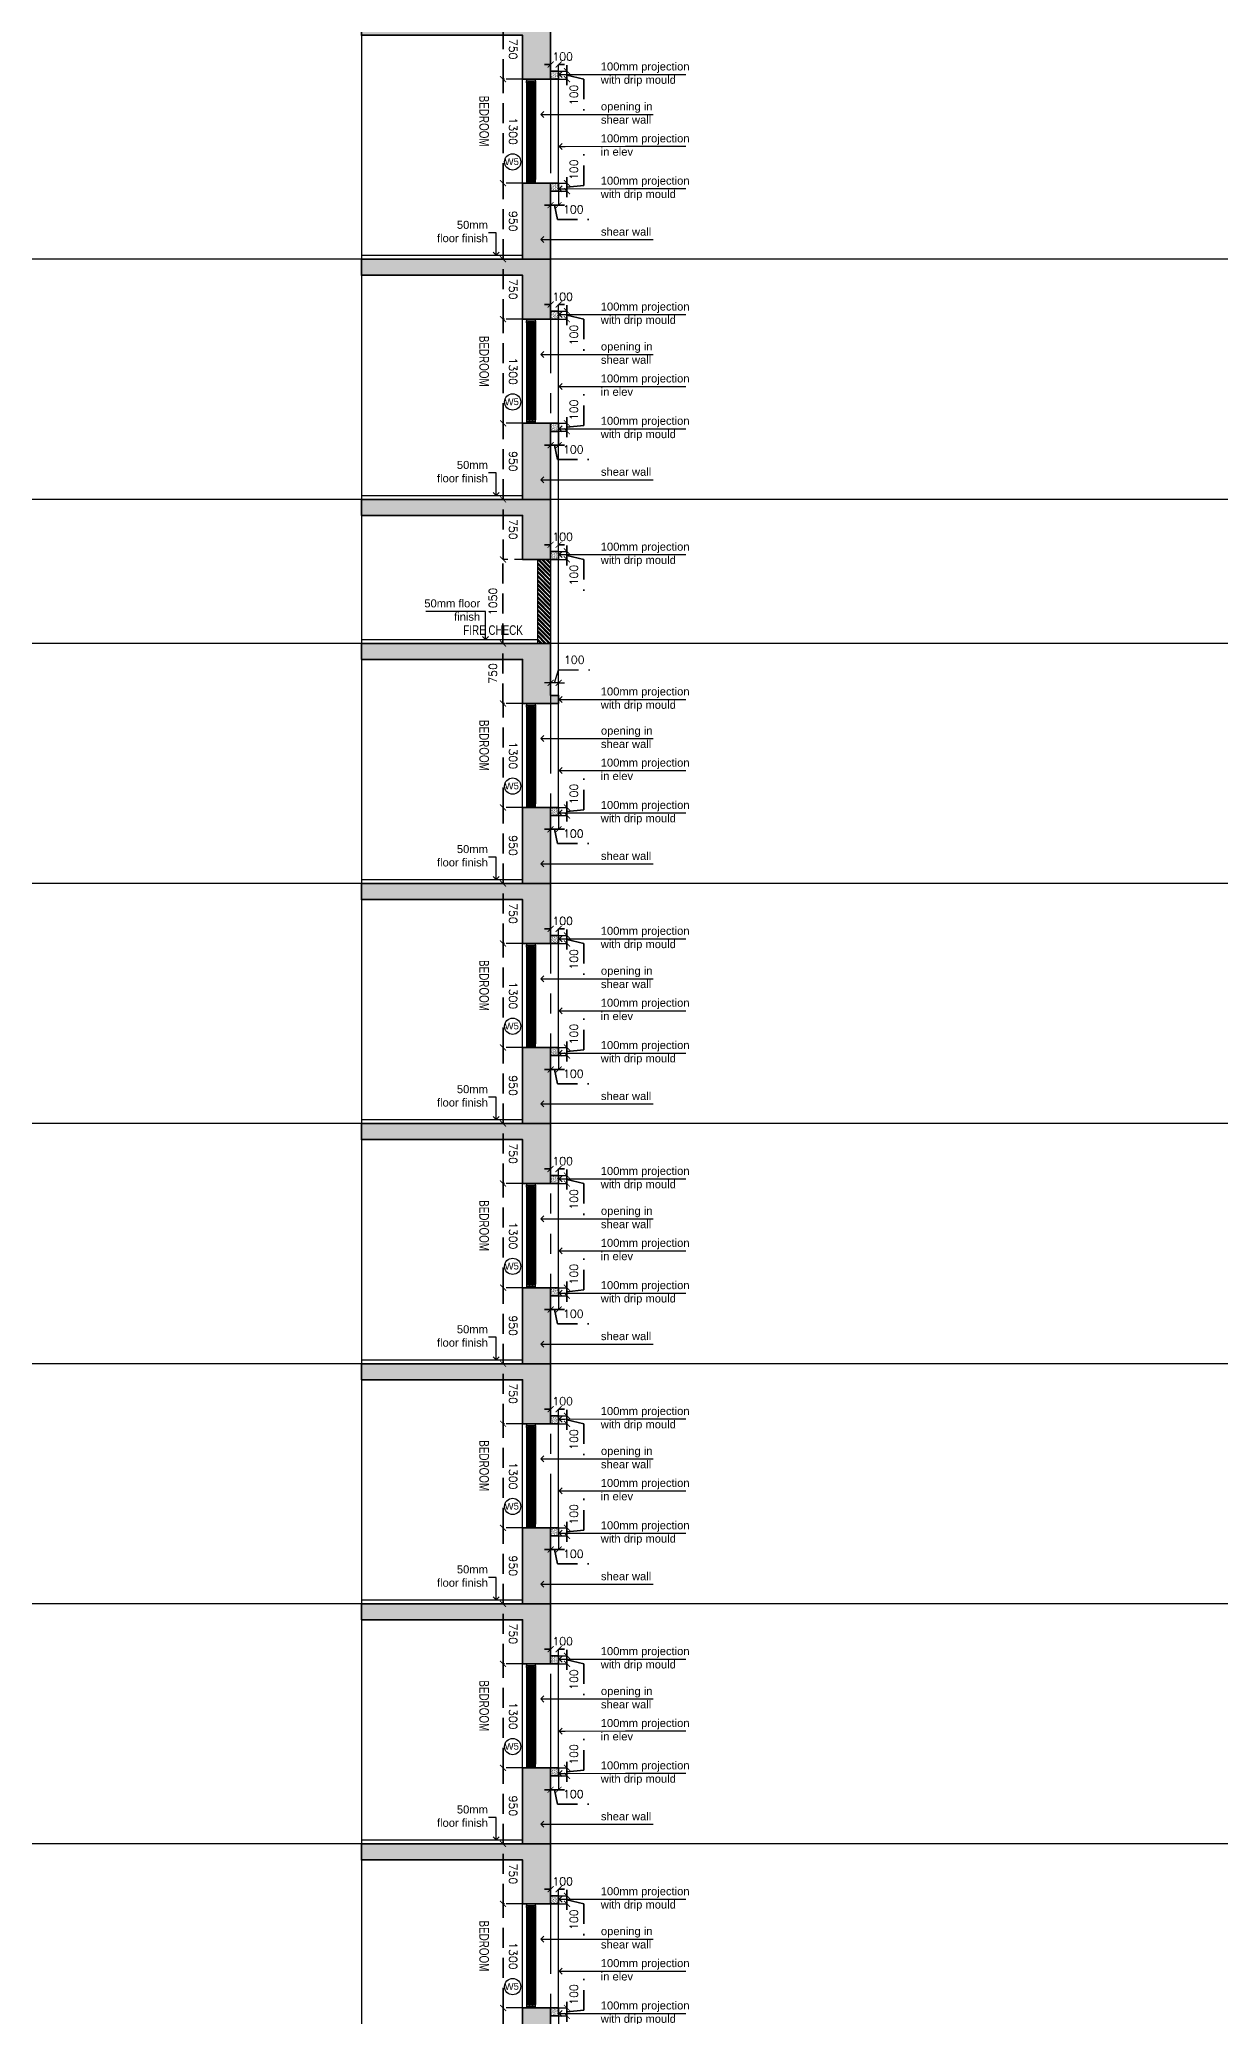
# Model space of a CAD drawing. Header units: millimetres. Extents: x 1066295 to 1300022, y -5734212 to -5454663.
# Drawn here: x 1222227 to 1236988, y -5634149 to -5609448 of the extents above; entities that cross this region are included whole.
import ezdxf
from ezdxf.enums import TextEntityAlignment as Align

# ---------------------------------------------------------------- set-up
doc = ezdxf.new("R2010")
doc.units = ezdxf.units.MM
doc.header["$LTSCALE"] = 1000
doc.header["$MEASUREMENT"] = 0
for name, pattern in [('AUDIT_D_120904163729-0', [0]), ('T9_PROFILE SECTIONS$0$HIDDEN', [0.375, 0.25, -0.125]), ('T9_PROFILE SECTIONS$0$HIDDEN2', [0.1875, 0.125, -0.0625]), ('T9_PROFILE SECTIONS$0$T10(T7 IS SIMILAR BUT MIRROR) - DIMENSION & TEXTING$0$HIDDEN', [0.375, 0.25, -0.125]), ('T9_PROFILE SECTIONS$0$T8_PROFILE SECTIONS$0$AUDIT_D_120904163729-0', [0]), ('T9_PROFILE SECTIONS$0$T8_PROFILE SECTIONS$0$HIDDEN', [0.375, 0.25, -0.125]), ('T9_PROFILE SECTIONS$0$T8_PROFILE SECTIONS$0$PHANTOM2', [1.25, 0.625, -0.125, 0.125, -0.125, 0.125, -0.125])]:
    doc.linetypes.add(name, pattern=pattern)
doc.layers.get('0').update_dxf_attribs({"linetype": 'AUDIT_D_120904163729-0'})
for name, color, linetype, lineweight in [('T9_PROFILE SECTIONS$0$A-DIMENSION', 2, 'Continuous', 35), ('T9_PROFILE SECTIONS$0$a-Text', 4, 'Continuous', 0), ('T9_PROFILE SECTIONS$0$T8_PROFILE SECTIONS$0$A-DIMENSION', 2, 'Continuous', 35), ('T9_PROFILE SECTIONS$0$T8_PROFILE SECTIONS$0$A-SLAB', 3, 'Continuous', 35), ('T9_PROFILE SECTIONS$0$T8_PROFILE SECTIONS$0$a-Text', 4, 'Continuous', 0), ('T9_PROFILE SECTIONS$0$T8_PROFILE SECTIONS$0$NON-STRUCT -150', 230, 'Continuous', 30), ('T9_PROFILE SECTIONS$0$T8_PROFILE SECTIONS$0$R0-18-10-2014-T1-1st Podium Floor Plan$0$Text', 7, 'Continuous', 0)]:
    doc.layers.add(name, color=color, linetype=linetype, lineweight=lineweight)
for name, color, linetype in [('T9_PROFILE SECTIONS$0$LEVEL', 7, 'Continuous'), ('T9_PROFILE SECTIONS$0$T10(T7 IS SIMILAR BUT MIRROR) - DIMENSION & TEXTING$0$A-DIMENSIONS', 2, 'T9_PROFILE SECTIONS$0$T10(T7 IS SIMILAR BUT MIRROR) - DIMENSION & TEXTING$0$HIDDEN'), ('T9_PROFILE SECTIONS$0$T8_PROFILE SECTIONS$0$A-BUILDING LINE TURNS HERE', 252, 'T9_PROFILE SECTIONS$0$T8_PROFILE SECTIONS$0$PHANTOM2'), ('T9_PROFILE SECTIONS$0$T8_PROFILE SECTIONS$0$a-ele', 8, 'Continuous'), ('T9_PROFILE SECTIONS$0$T8_PROFILE SECTIONS$0$a-wall', 6, 'Continuous'), ('T9_PROFILE SECTIONS$0$T8_PROFILE SECTIONS$0$a-window', 5, 'Continuous'), ('T9_PROFILE SECTIONS$0$T8_PROFILE SECTIONS$0$Elev 01', 8, 'Continuous'), ('T9_PROFILE SECTIONS$0$T8_PROFILE SECTIONS$0$F.F.L', 36, 'Continuous'), ('T9_PROFILE SECTIONS$0$T8_PROFILE SECTIONS$0$HATCH 150', 8, 'Continuous'), ('T9_PROFILE SECTIONS$0$T8_PROFILE SECTIONS$0$Leader', 2, 'T9_PROFILE SECTIONS$0$T8_PROFILE SECTIONS$0$AUDIT_D_120904163729-0'), ('T9_PROFILE SECTIONS$0$T8_PROFILE SECTIONS$0$TEXT ROOM', 7, 'Continuous'), ('T9_PROFILE SECTIONS$0$T8_PROFILE SECTIONS$0$TYPICAL UNITS$0$a-door-no', 104, 'Continuous')]:
    doc.layers.add(name, color=color, linetype=linetype)
doc.styles.add('T9_PROFILE SECTIONS$0$Romans 1', font='romans.shx', dxfattribs={"height": 100})
doc.styles.add('T9_PROFILE SECTIONS$0$RSP_TXT 500', font='swisscl.ttf', dxfattribs={"height": 250})
doc.styles.add('T9_PROFILE SECTIONS$0$T8_PROFILE SECTIONS$0$ARIAL ARROW', font='arial.ttf')
doc.styles.add('T9_PROFILE SECTIONS$0$T8_PROFILE SECTIONS$0$Romans 1', font='romans.shx', dxfattribs={"height": 100})
doc.styles.add('T9_PROFILE SECTIONS$0$T8_PROFILE SECTIONS$0$RSP_TXT 500', font='swisscl.ttf', dxfattribs={"height": 250})
doc.styles.add('T9_PROFILE SECTIONS$0$T8_PROFILE SECTIONS$0$TYPICAL UNITS$0$LODHA STANDERD', font='sanss___.ttf')
doc.dimstyles.new('T9_PROFILE SECTIONS$0$ALPINE S', dxfattribs={"dimscale": 0, "dimtxt": 100, "dimasz": 75, "dimexe": 0, "dimexo": 0, "dimgap": 75, "dimtad": 1, "dimdec": 0, "dimzin": 0, "dimdsep": 46, "dimtxsty": 'T9_PROFILE SECTIONS$0$Romans 1', "dimblk": 'T9_PROFILE SECTIONS$0$_ArchTick', "dimcen": 0.09, "dimclrd": 256, "dimclre": 256, "dimclrt": 7, "dimadec": 0, "dimazin": 0, "dimtfac": 1, "dimtdec": 0, "dimtofl": 0, "dimtmove": 1, "dimatfit": 0, "dimldrblk": 'T9_PROFILE SECTIONS$0$_Open90', "dimfxl": 1, "dimtolj": 1, "dimtzin": 0, "dimarcsym": 0})
doc.dimstyles.new('T9_PROFILE SECTIONS$0$T8_PROFILE SECTIONS$0$ALPINE S', dxfattribs={"dimscale": 0, "dimtxt": 100, "dimasz": 75, "dimexe": 0, "dimexo": 0, "dimgap": 75, "dimtad": 1, "dimdec": 0, "dimzin": 0, "dimdsep": 46, "dimtxsty": 'T9_PROFILE SECTIONS$0$T8_PROFILE SECTIONS$0$Romans 1', "dimblk": 'T9_PROFILE SECTIONS$0$T8_PROFILE SECTIONS$0$_ArchTick', "dimcen": 0.09, "dimclrd": 256, "dimclre": 256, "dimclrt": 7, "dimadec": 0, "dimazin": 0, "dimtfac": 1, "dimtdec": 0, "dimtofl": 0, "dimtmove": 1, "dimatfit": 0, "dimldrblk": 'T9_PROFILE SECTIONS$0$T8_PROFILE SECTIONS$0$_Open90', "dimfxl": 1, "dimtolj": 1, "dimtzin": 0, "dimarcsym": 0})
pattern_1 = [(127.5, (-97770.03, 175779.79), (-19.26823769, -0.62993358), [0, -15.2, 0, -17, 0, -16.25]), (97.5, (-97770.03, 175779.79), (-28.22146065, 17.69776705), [0, -8.2, 0, -13.7, 0, -5.25]), (57.5, (-97770.03, 175767.49), (-0.056590535, 31.141418618), [0, -5, 0, -18, 0, -23.5]), (47.5, (-97770.03, 175767.49), (-8.77675565, 30.06126605), [0, -2.5, 0, -11.8, 0, -13.5])]

# ---------------------------------------------------------------- blocks, each defined once
blk = doc.blocks.new('T9_PROFILE SECTIONS$0$A$C04612184')
at = {"layer": 'T9_PROFILE SECTIONS$0$LEVEL', "color": 8, "linetype": 'T9_PROFILE SECTIONS$0$HIDDEN2', "ltscale": 5}
for p, q in [((89.8181, 79.715), (-67.8271, 79.715)), ((89.8181, 74.915), (-67.8271, 74.915)), ((89.8181, 71.915), (-67.8271, 71.915)), ((89.8181, 68.915), (-67.8271, 68.915)), ((89.8181, 65.915), (-67.8271, 65.915)), ((89.8181, 62.915), (-67.8271, 62.915))]:
    blk.add_line(p, q, dxfattribs=at)
at = {"layer": 'T9_PROFILE SECTIONS$0$LEVEL', "color": 1, "linetype": 'T9_PROFILE SECTIONS$0$HIDDEN2', "ltscale": 5}
for p, q in [((89.8181, 76.715), (-67.8271, 76.715)), ((89.8181, 59.915), (-67.8271, 59.915))]:
    blk.add_line(p, q, dxfattribs=at)
blk = doc.blocks.new('T9_PROFILE SECTIONS$0$T8_PROFILE SECTIONS$0$_ArchTick')
at = {"color": 0, "linetype": 'ByBlock', "const_width": 0.15}
blk.add_lwpolyline([(-0.5, -0.5), (0.5, 0.5)], dxfattribs=at)
blk = doc.blocks.new('*D413')
at = {"layer": 'T9_PROFILE SECTIONS$0$T8_PROFILE SECTIONS$0$A-DIMENSION', "linetype": 'T9_PROFILE SECTIONS$0$T8_PROFILE SECTIONS$0$HIDDEN', "lineweight": -2, "transparency": 16777216}
for p, q in [((2204, -25800), (1769, -25800)), ((2164, -26550), (1769, -26550))]:
    blk.add_line(p, q, dxfattribs=at)
at = {"layer": 'T9_PROFILE SECTIONS$0$T8_PROFILE SECTIONS$0$A-DIMENSION', "linetype": 'T9_PROFILE SECTIONS$0$T8_PROFILE SECTIONS$0$HIDDEN', "transparency": 16777216}
blk.add_line((1769, -26550), (1769, -25800), dxfattribs=at)
at = {"layer": 'T9_PROFILE SECTIONS$0$T8_PROFILE SECTIONS$0$A-DIMENSION', "linetype": 'ByBlock', "transparency": 16777216, "xscale": 75, "yscale": 75, "zscale": 75}
for p, rotation in [((1769, -25800), 90), ((1769, -26550), 270)]:
    blk.add_blockref('T9_PROFILE SECTIONS$0$T8_PROFILE SECTIONS$0$_ArchTick', p, dxfattribs=dict(at, rotation=rotation))
at = {"layer": 'T9_PROFILE SECTIONS$0$T8_PROFILE SECTIONS$0$A-DIMENSION', "color": 7, "linetype": 'ByBlock', "transparency": 16777216, "insert": (1644, -26175), "char_height": 100, "attachment_point": 5, "rotation": 90, "style": 'T9_PROFILE SECTIONS$0$T8_PROFILE SECTIONS$0$Romans 1'}
blk.add_mtext('\\A1;750', dxfattribs=at)
blk = doc.blocks.new('T9_PROFILE SECTIONS$0$T8_PROFILE SECTIONS$0$_Open90')
at = {"color": 0, "linetype": 'ByBlock', "lineweight": -2}
for p, q in [((0, 0), (-1, 0)), ((-0.5, 0.5), (0, 0)), ((0, 0), (-0.5, -0.5))]:
    blk.add_line(p, q, dxfattribs=at)
blk = doc.blocks.new('*D414')
at = {"layer": 'T9_PROFILE SECTIONS$0$T8_PROFILE SECTIONS$0$A-DIMENSION', "linetype": 'T9_PROFILE SECTIONS$0$T8_PROFILE SECTIONS$0$HIDDEN', "lineweight": -2, "transparency": 16777216}
for p, q in [((2204, -24750), (1769, -24750)), ((1915, -25800), (1769, -25800))]:
    blk.add_line(p, q, dxfattribs=at)
at = {"layer": 'T9_PROFILE SECTIONS$0$T8_PROFILE SECTIONS$0$A-DIMENSION', "linetype": 'T9_PROFILE SECTIONS$0$T8_PROFILE SECTIONS$0$HIDDEN', "transparency": 16777216}
blk.add_line((1769, -25800), (1769, -24750), dxfattribs=at)
at = {"layer": 'T9_PROFILE SECTIONS$0$T8_PROFILE SECTIONS$0$A-DIMENSION', "linetype": 'ByBlock', "transparency": 16777216, "xscale": 75, "yscale": 75, "zscale": 75}
for p, rotation in [((1769, -24750), 90), ((1769, -25800), 270)]:
    blk.add_blockref('T9_PROFILE SECTIONS$0$T8_PROFILE SECTIONS$0$_ArchTick', p, dxfattribs=dict(at, rotation=rotation))
at = {"layer": 'T9_PROFILE SECTIONS$0$T8_PROFILE SECTIONS$0$A-DIMENSION', "color": 7, "linetype": 'ByBlock', "transparency": 16777216, "insert": (1644, -25275), "char_height": 100, "attachment_point": 5, "rotation": 90, "style": 'T9_PROFILE SECTIONS$0$T8_PROFILE SECTIONS$0$Romans 1'}
blk.add_mtext('\\A1;1050', dxfattribs=at)
blk = doc.blocks.new('T9_PROFILE SECTIONS$0$T8_PROFILE SECTIONS$0$A$C70077D06')
at = {"layer": 'T9_PROFILE SECTIONS$0$T8_PROFILE SECTIONS$0$a-ele', "elevation": 0}
blk.add_lwpolyline([(-160, 0), (-160, 1300)], dxfattribs=at)
at = {"layer": 'T9_PROFILE SECTIONS$0$T8_PROFILE SECTIONS$0$a-window', "color": 1}
for p, q in [((-112, 1255), (-112, 45, 0)), ((-75, 1255), (-75, 45, 0)), ((-75, 1255), (-75, 45, 0)), ((-38, 1255), (-38, 45, 0))]:
    blk.add_line(p, q, dxfattribs=at)
at = {"layer": 'T9_PROFILE SECTIONS$0$T8_PROFILE SECTIONS$0$a-window', "color": 5}
for p, q in [((-98, 1255), (-98, 45, 0)), ((-88, 1255), (-88, 45, 0)), ((-61, 1255), (-61, 45, 0)), ((-51, 1255), (-51, 45, 0))]:
    blk.add_line(p, q, dxfattribs=at)
at = {"layer": 'T9_PROFILE SECTIONS$0$T8_PROFILE SECTIONS$0$a-window', "color": 250}
for p, q in [((-23, 1255), (-23, 45, 0)), ((-13, 1255), (-13, 45, 0)), ((0, 1255), (0, 45, 0))]:
    blk.add_line(p, q, dxfattribs=at)
at = {"layer": 'T9_PROFILE SECTIONS$0$T8_PROFILE SECTIONS$0$a-window', "color": 4}
for points in [[(0, 1280), (0, 1300), (-112, 1300), (-112, 1280)], [(-98, 1255), (-112, 1255), (-112, 1280), (-75, 1280), (-75, 1255), (-88, 1255), (-88, 1261), (-98, 1261)], [(-61, 1255), (-75, 1255), (-75, 1280), (-38, 1280), (-38, 1255), (-51, 1255), (-51, 1261), (-61, 1261)], [(-23, 1255), (-38, 1255), (-38, 1280), (0, 1280), (0, 1255), (-13, 1255), (-13, 1261), (-23, 1261)], [(-98, 45), (-112, 45), (-112, 20), (-75, 20), (-75, 45), (-88, 45), (-88, 39), (-98, 39)], [(0, 0), (0, 20), (-112, 20), (-112, 0)], [(-61, 45), (-75, 45), (-75, 20), (-38, 20), (-38, 45), (-51, 45), (-51, 39), (-61, 39)], [(-23, 45), (-38, 45), (-38, 20), (0, 20), (0, 45), (-13, 45), (-13, 39), (-23, 39)]]:
    blk.add_lwpolyline(points, close=True, dxfattribs=at)
blk = doc.blocks.new('*D400')
at = {"layer": 'T9_PROFILE SECTIONS$0$T8_PROFILE SECTIONS$0$A-DIMENSION', "linetype": 'T9_PROFILE SECTIONS$0$T8_PROFILE SECTIONS$0$HIDDEN', "lineweight": -2, "transparency": 16777216}
for p, q in [((1129624, -5486815), (1129189, -5486815)), ((1129584, -5487565), (1129189, -5487565))]:
    blk.add_line(p, q, dxfattribs=at)
at = {"layer": 'T9_PROFILE SECTIONS$0$T8_PROFILE SECTIONS$0$A-DIMENSION', "linetype": 'T9_PROFILE SECTIONS$0$T8_PROFILE SECTIONS$0$HIDDEN', "transparency": 16777216}
blk.add_line((1129189, -5487565), (1129189, -5486815), dxfattribs=at)
at = {"layer": 'T9_PROFILE SECTIONS$0$T8_PROFILE SECTIONS$0$A-DIMENSION', "linetype": 'ByBlock', "transparency": 16777216, "xscale": 75, "yscale": 75, "zscale": 75}
for p, rotation in [((1129189, -5486815), 90), ((1129189, -5487565), 270)]:
    blk.add_blockref('T9_PROFILE SECTIONS$0$T8_PROFILE SECTIONS$0$_ArchTick', p, dxfattribs=dict(at, rotation=rotation))
at = {"layer": 'T9_PROFILE SECTIONS$0$T8_PROFILE SECTIONS$0$A-DIMENSION', "color": 7, "linetype": 'ByBlock', "transparency": 16777216, "insert": (1129314, -5487190), "char_height": 100, "attachment_point": 5, "rotation": 270, "style": 'T9_PROFILE SECTIONS$0$T8_PROFILE SECTIONS$0$Romans 1'}
blk.add_mtext('\\A1;750', dxfattribs=at)
blk = doc.blocks.new('*D401')
at = {"layer": 'T9_PROFILE SECTIONS$0$T8_PROFILE SECTIONS$0$A-DIMENSION', "linetype": 'T9_PROFILE SECTIONS$0$T8_PROFILE SECTIONS$0$HIDDEN', "lineweight": -2, "transparency": 16777216}
for p, q in [((1129479, -5485865), (1129189, -5485865)), ((1129334, -5486815), (1129189, -5486815))]:
    blk.add_line(p, q, dxfattribs=at)
at = {"layer": 'T9_PROFILE SECTIONS$0$T8_PROFILE SECTIONS$0$A-DIMENSION', "linetype": 'T9_PROFILE SECTIONS$0$T8_PROFILE SECTIONS$0$HIDDEN', "transparency": 16777216}
blk.add_line((1129189, -5486815), (1129189, -5485865), dxfattribs=at)
at = {"layer": 'T9_PROFILE SECTIONS$0$T8_PROFILE SECTIONS$0$A-DIMENSION', "linetype": 'ByBlock', "transparency": 16777216, "xscale": 75, "yscale": 75, "zscale": 75}
for p, rotation in [((1129189, -5485865), 90), ((1129189, -5486815), 270)]:
    blk.add_blockref('T9_PROFILE SECTIONS$0$T8_PROFILE SECTIONS$0$_ArchTick', p, dxfattribs=dict(at, rotation=rotation))
at = {"layer": 'T9_PROFILE SECTIONS$0$T8_PROFILE SECTIONS$0$A-DIMENSION', "color": 7, "linetype": 'ByBlock', "transparency": 16777216, "insert": (1129314, -5486340), "char_height": 100, "attachment_point": 5, "rotation": 270, "style": 'T9_PROFILE SECTIONS$0$T8_PROFILE SECTIONS$0$Romans 1'}
blk.add_mtext('\\A1;950', dxfattribs=at)
blk = doc.blocks.new('*D402')
at = {"layer": 'T9_PROFILE SECTIONS$0$T8_PROFILE SECTIONS$0$A-DIMENSION', "linetype": 'T9_PROFILE SECTIONS$0$T8_PROFILE SECTIONS$0$HIDDEN', "lineweight": -2, "transparency": 16777216}
for p, q in [((1129479, -5484565), (1129189, -5484565)), ((1129479, -5485865), (1129189, -5485865))]:
    blk.add_line(p, q, dxfattribs=at)
at = {"layer": 'T9_PROFILE SECTIONS$0$T8_PROFILE SECTIONS$0$A-DIMENSION', "linetype": 'T9_PROFILE SECTIONS$0$T8_PROFILE SECTIONS$0$HIDDEN', "transparency": 16777216}
blk.add_line((1129189, -5485865), (1129189, -5484565), dxfattribs=at)
at = {"layer": 'T9_PROFILE SECTIONS$0$T8_PROFILE SECTIONS$0$A-DIMENSION', "linetype": 'ByBlock', "transparency": 16777216, "xscale": 75, "yscale": 75, "zscale": 75}
for p, rotation in [((1129189, -5484565), 90), ((1129189, -5485865), 270)]:
    blk.add_blockref('T9_PROFILE SECTIONS$0$T8_PROFILE SECTIONS$0$_ArchTick', p, dxfattribs=dict(at, rotation=rotation))
at = {"layer": 'T9_PROFILE SECTIONS$0$T8_PROFILE SECTIONS$0$A-DIMENSION', "color": 7, "linetype": 'ByBlock', "transparency": 16777216, "insert": (1129314, -5485215), "char_height": 100, "attachment_point": 5, "rotation": 270, "style": 'T9_PROFILE SECTIONS$0$T8_PROFILE SECTIONS$0$Romans 1'}
blk.add_mtext('\\A1;1300', dxfattribs=at)
blk = doc.blocks.new('T9_PROFILE SECTIONS$0$T8_PROFILE SECTIONS$0$TYPICAL UNITS$0$B-flat-33')
at = {"layer": 'T9_PROFILE SECTIONS$0$T8_PROFILE SECTIONS$0$TYPICAL UNITS$0$a-door-no'}
blk.add_ellipse((14108, 1402), major_axis=(0, -181), ratio=0.999989, dxfattribs=at)
at = {"layer": 'T9_PROFILE SECTIONS$0$T8_PROFILE SECTIONS$0$TYPICAL UNITS$0$a-door-no', "style": 'T9_PROFILE SECTIONS$0$T8_PROFILE SECTIONS$0$TYPICAL UNITS$0$LODHA STANDERD', "oblique": 0, "width": 0.999989}
blk.add_attdef('OP1', text='', height=150, rotation=0.7592, dxfattribs=at).set_placement((14117, 1332), align=Align.CENTER)
blk = doc.blocks.new('T9_PROFILE SECTIONS$0$_ArchTick')
at = {"color": 0, "linetype": 'ByBlock', "const_width": 0.15}
blk.add_lwpolyline([(-0.5, -0.5), (0.5, 0.5)], dxfattribs=at)
blk = doc.blocks.new('*D403')
at = {"layer": 'T9_PROFILE SECTIONS$0$A-DIMENSION', "linetype": 'T9_PROFILE SECTIONS$0$HIDDEN', "transparency": 16777216}
for p, q in [((1130200, -5485894), (1130200, -5485501)), ((1129988, -5485865), (1129988, -5485790)), ((1129988, -5485865), (1129988, -5485965)), ((1129988, -5485915), (1130200, -5485894)), ((1129988, -5485965), (1129988, -5486040))]:
    blk.add_line(p, q, dxfattribs=at)
at = {"layer": 'T9_PROFILE SECTIONS$0$A-DIMENSION', "linetype": 'T9_PROFILE SECTIONS$0$HIDDEN', "lineweight": -2, "transparency": 16777216}
for p, q in [((1129884, -5485865), (1129988, -5485865)), ((1129884, -5485965), (1129988, -5485965))]:
    blk.add_line(p, q, dxfattribs=at)
at = {"layer": 'T9_PROFILE SECTIONS$0$A-DIMENSION', "linetype": 'ByBlock', "transparency": 16777216, "xscale": 75, "yscale": 75, "zscale": 75}
for p, rotation in [((1129988, -5485865), 270), ((1129988, -5485965), 90)]:
    blk.add_blockref('T9_PROFILE SECTIONS$0$_ArchTick', p, dxfattribs=dict(at, rotation=rotation))
at = {"layer": 'T9_PROFILE SECTIONS$0$A-DIMENSION', "color": 7, "linetype": 'ByBlock', "transparency": 16777216, "insert": (1130075, -5485697), "char_height": 100, "attachment_point": 5, "rotation": 90, "style": 'T9_PROFILE SECTIONS$0$Romans 1'}
blk.add_mtext('\\A1;100', dxfattribs=at)
blk = doc.blocks.new('T9_PROFILE SECTIONS$0$_Open90')
at = {"color": 0, "linetype": 'ByBlock', "lineweight": -2}
for p, q in [((0, 0), (-1, 0)), ((-0.5, 0.5), (0, 0)), ((0, 0), (-0.5, -0.5))]:
    blk.add_line(p, q, dxfattribs=at)
blk = doc.blocks.new('*D404')
at = {"layer": 'T9_PROFILE SECTIONS$0$A-DIMENSION', "linetype": 'T9_PROFILE SECTIONS$0$HIDDEN', "transparency": 16777216}
for p, q in [((1129784, -5486138), (1129709, -5486138)), ((1129884, -5486138), (1129784, -5486138)), ((1129834, -5486138), (1129871, -5486317)), ((1129884, -5486138), (1129959, -5486138)), ((1129871, -5486317), (1130263, -5486317))]:
    blk.add_line(p, q, dxfattribs=at)
at = {"layer": 'T9_PROFILE SECTIONS$0$A-DIMENSION', "linetype": 'T9_PROFILE SECTIONS$0$HIDDEN', "lineweight": -2, "transparency": 16777216}
for p, q in [((1129784, -5485965), (1129784, -5486138)), ((1129884, -5485965), (1129884, -5486138))]:
    blk.add_line(p, q, dxfattribs=at)
at = {"layer": 'T9_PROFILE SECTIONS$0$A-DIMENSION', "linetype": 'ByBlock', "transparency": 16777216, "xscale": 75, "yscale": 75, "zscale": 75}
blk.add_blockref('T9_PROFILE SECTIONS$0$_ArchTick', (1129784, -5486138), dxfattribs=at)
at = {"layer": 'T9_PROFILE SECTIONS$0$A-DIMENSION', "linetype": 'ByBlock', "transparency": 16777216, "xscale": 75, "yscale": 75, "zscale": 75, "rotation": 180}
blk.add_blockref('T9_PROFILE SECTIONS$0$_ArchTick', (1129884, -5486138), dxfattribs=at)
at = {"layer": 'T9_PROFILE SECTIONS$0$A-DIMENSION', "color": 7, "linetype": 'ByBlock', "transparency": 16777216, "insert": (1130067, -5486192), "char_height": 100, "attachment_point": 5, "style": 'T9_PROFILE SECTIONS$0$Romans 1'}
blk.add_mtext('\\A1;100', dxfattribs=at)
blk = doc.blocks.new('*D405')
at = {"layer": 'T9_PROFILE SECTIONS$0$A-DIMENSION', "linetype": 'T9_PROFILE SECTIONS$0$HIDDEN', "lineweight": -2, "transparency": 16777216}
for p, q in [((1129884, -5487465), (1129988, -5487465)), ((1129884, -5487565), (1129988, -5487565))]:
    blk.add_line(p, q, dxfattribs=at)
at = {"layer": 'T9_PROFILE SECTIONS$0$A-DIMENSION', "linetype": 'T9_PROFILE SECTIONS$0$HIDDEN', "transparency": 16777216}
for p, q in [((1129988, -5487465), (1129988, -5487390)), ((1129988, -5487465), (1129988, -5487565)), ((1129988, -5487515), (1130200, -5487565)), ((1129988, -5487565), (1129988, -5487640)), ((1130200, -5487565), (1130200, -5487958))]:
    blk.add_line(p, q, dxfattribs=at)
at = {"layer": 'T9_PROFILE SECTIONS$0$A-DIMENSION', "linetype": 'ByBlock', "transparency": 16777216, "xscale": 75, "yscale": 75, "zscale": 75}
for p, rotation in [((1129988, -5487465), 270), ((1129988, -5487565), 90)]:
    blk.add_blockref('T9_PROFILE SECTIONS$0$_ArchTick', p, dxfattribs=dict(at, rotation=rotation))
at = {"layer": 'T9_PROFILE SECTIONS$0$A-DIMENSION', "color": 7, "linetype": 'ByBlock', "transparency": 16777216, "insert": (1130075, -5487762), "char_height": 100, "attachment_point": 5, "rotation": 90, "style": 'T9_PROFILE SECTIONS$0$Romans 1'}
blk.add_mtext('\\A1;100', dxfattribs=at)
blk = doc.blocks.new('*D406')
at = {"layer": 'T9_PROFILE SECTIONS$0$A-DIMENSION', "linetype": 'T9_PROFILE SECTIONS$0$HIDDEN', "transparency": 16777216}
for p, q in [((1129784, -5487382), (1129709, -5487382)), ((1129884, -5487382), (1129959, -5487382))]:
    blk.add_line(p, q, dxfattribs=at)
at = {"layer": 'T9_PROFILE SECTIONS$0$A-DIMENSION', "linetype": 'T9_PROFILE SECTIONS$0$HIDDEN', "lineweight": -2, "transparency": 16777216}
for p, q in [((1129784, -5487480), (1129784, -5487382)), ((1129884, -5487480), (1129884, -5487382))]:
    blk.add_line(p, q, dxfattribs=at)
at = {"layer": 'T9_PROFILE SECTIONS$0$A-DIMENSION', "linetype": 'ByBlock', "transparency": 16777216, "xscale": 75, "yscale": 75, "zscale": 75}
blk.add_blockref('T9_PROFILE SECTIONS$0$_ArchTick', (1129784, -5487382), dxfattribs=at)
at = {"layer": 'T9_PROFILE SECTIONS$0$A-DIMENSION', "linetype": 'ByBlock', "transparency": 16777216, "xscale": 75, "yscale": 75, "zscale": 75, "rotation": 180}
blk.add_blockref('T9_PROFILE SECTIONS$0$_ArchTick', (1129884, -5487382), dxfattribs=at)
at = {"layer": 'T9_PROFILE SECTIONS$0$A-DIMENSION', "color": 7, "linetype": 'ByBlock', "transparency": 16777216, "insert": (1129934, -5487283), "char_height": 100, "attachment_point": 5, "style": 'T9_PROFILE SECTIONS$0$Romans 1'}
blk.add_mtext('\\A1;100', dxfattribs=at)
blk = doc.blocks.new('*D412')
at = {"layer": 'T9_PROFILE SECTIONS$0$T10(T7 IS SIMILAR BUT MIRROR) - DIMENSION & TEXTING$0$A-DIMENSIONS', "lineweight": -2, "transparency": 16777216}
for p, q in [((2414, -26292), (2463, -26130)), ((2463, -26130), (2856, -26130)), ((2364, -26292), (2289, -26292)), ((2464, -26292), (2364, -26292)), ((2464, -26292), (2539, -26292))]:
    blk.add_line(p, q, dxfattribs=at)
at = {"layer": 'T9_PROFILE SECTIONS$0$T10(T7 IS SIMILAR BUT MIRROR) - DIMENSION & TEXTING$0$A-DIMENSIONS', "linetype": 'T9_PROFILE SECTIONS$0$HIDDEN', "lineweight": -2, "transparency": 16777216}
for p, q in [((2364, -26450), (2364, -26292)), ((2464, -26450), (2464, -26292))]:
    blk.add_line(p, q, dxfattribs=at)
at = {"layer": 'T9_PROFILE SECTIONS$0$T10(T7 IS SIMILAR BUT MIRROR) - DIMENSION & TEXTING$0$A-DIMENSIONS', "linetype": 'ByBlock', "lineweight": -2, "transparency": 16777216, "xscale": 75, "yscale": 75, "zscale": 75}
blk.add_blockref('T9_PROFILE SECTIONS$0$_ArchTick', (2364, -26292), dxfattribs=at)
at = {"layer": 'T9_PROFILE SECTIONS$0$T10(T7 IS SIMILAR BUT MIRROR) - DIMENSION & TEXTING$0$A-DIMENSIONS', "linetype": 'ByBlock', "lineweight": -2, "transparency": 16777216, "xscale": 75, "yscale": 75, "zscale": 75, "rotation": 180}
blk.add_blockref('T9_PROFILE SECTIONS$0$_ArchTick', (2464, -26292), dxfattribs=at)
at = {"layer": 'T9_PROFILE SECTIONS$0$T10(T7 IS SIMILAR BUT MIRROR) - DIMENSION & TEXTING$0$A-DIMENSIONS', "color": 7, "linetype": 'ByBlock', "transparency": 16777216, "insert": (2660, -26005), "char_height": 100, "attachment_point": 5, "style": 'T9_PROFILE SECTIONS$0$Romans 1', "bg_fill": 3, "box_fill_scale": 1.25, "bg_fill_color": 256, "bg_fill_true_color": 13158600, "bg_fill_transparency": 0}
blk.add_mtext('\\A1;100', dxfattribs=at)
blk = doc.blocks.new('T9_PROFILE SECTIONS$0$T8_PROFILE SECTIONS$0$MM')
at = {"layer": 'T9_PROFILE SECTIONS$0$T8_PROFILE SECTIONS$0$HATCH 150'}
h = blk.add_hatch(color=8, dxfattribs=at)
h.dxf.hatch_style = 1
h.paths.add_polyline_path([(1129783.7, -5486815.3), (1129433.7, -5486815.3), (1129433.7, -5485865.3), (1129783.7, -5485865.3)])
h = blk.add_hatch(dxfattribs=at)
h.set_pattern_fill('AR-SAND', color=8, scale=10, angle=90)
h.set_pattern_definition(pattern_1)
h.paths.add_polyline_path([(1129783.7, -5485965.3), (1129883.7, -5485965.3), (1129883.7, -5485865.3), (1129783.7, -5485865.3)])
h = blk.add_hatch(color=8, dxfattribs=at)
h.dxf.hatch_style = 1
h.paths.add_polyline_path([(1127419.4, -5486815.3), (1127419.4, -5487015.3), (1129433.7, -5487015.3), (1129433.7, -5487565.3), (1129783.7, -5487565.3), (1129783.7, -5487465.3), (1129783.7, -5486815.3)])
h = blk.add_hatch(dxfattribs=at)
h.set_pattern_fill('AR-SAND', color=8, scale=10, angle=90)
h.set_pattern_definition(pattern_1)
h.paths.add_polyline_path([(1129783.7, -5487565.3), (1129883.7, -5487565.3), (1129883.7, -5487465.3), (1129783.7, -5487465.3)])
at = {"layer": 'T9_PROFILE SECTIONS$0$T10(T7 IS SIMILAR BUT MIRROR) - DIMENSION & TEXTING$0$A-DIMENSIONS', "linetype": 'ByBlock'}
blk.add_line((1129883.7, -5485865.3), (1129883.7, -5484565.3), dxfattribs=at)
at = {"layer": 'T9_PROFILE SECTIONS$0$T8_PROFILE SECTIONS$0$A-SLAB', "linetype": 'ByBlock'}
for points in [[(1129783.7, -5486815.3), (1129433.7, -5486815.3), (1129433.7, -5485865.3), (1129783.7, -5485865.3)], [(1129783.7, -5485965.3), (1129883.7, -5485965.3), (1129883.7, -5485865.3), (1129783.7, -5485865.3)], [(1127419.4, -5486815.3), (1127419.4, -5487015.3), (1129433.7, -5487015.3), (1129433.7, -5487565.3), (1129783.7, -5487565.3), (1129783.7, -5487465.3), (1129783.7, -5487465.3), (1129783.7, -5486815.3)], [(1129783.7, -5487565.3), (1129883.7, -5487565.3), (1129883.7, -5487465.3), (1129783.7, -5487465.3)]]:
    blk.add_lwpolyline(points, close=True, dxfattribs=at)
at = {"layer": 'T9_PROFILE SECTIONS$0$T8_PROFILE SECTIONS$0$F.F.L', "linetype": 'Continuous', "ltscale": 0.1}
blk.add_lwpolyline([(1127419.4, -5486765.3), (1129433.7, -5486765.3)], dxfattribs=at)
at = {"layer": 'T9_PROFILE SECTIONS$0$T8_PROFILE SECTIONS$0$A-SLAB', "linetype": 'ByBlock', "extrusion": (0, 0, -1), "xscale": -1, "zscale": -1}
blk.add_blockref('T9_PROFILE SECTIONS$0$T8_PROFILE SECTIONS$0$A$C70077D06', (-1129593.8, -5485865.3, 0), dxfattribs=at)
at = {"layer": 'T9_PROFILE SECTIONS$0$T8_PROFILE SECTIONS$0$TEXT ROOM', "ltscale": 0.1}
ref = blk.add_blockref('T9_PROFILE SECTIONS$0$T8_PROFILE SECTIONS$0$TYPICAL UNITS$0$B-flat-33', (1121373.8, -5486387.1), dxfattribs=dict(at, xscale=0.5625, yscale=0.5625, zscale=0.5625))
ref.add_attrib('OP1', 'W5', dxfattribs={"layer": 'T9_PROFILE SECTIONS$0$T8_PROFILE SECTIONS$0$TYPICAL UNITS$0$a-door-no', "height": 84.37, "rotation": 0.75922, "style": 'T9_PROFILE SECTIONS$0$T8_PROFILE SECTIONS$0$TYPICAL UNITS$0$LODHA STANDERD', "oblique": 0.00002, "width": 0.999989}).set_placement((1129299.1, -5485638.3), align=Align.CENTER)
at = {"layer": 'T9_PROFILE SECTIONS$0$T8_PROFILE SECTIONS$0$a-Text', "insert": (1129012.9, -5484772, 156.5), "char_height": 120, "attachment_point": 1, "rotation": 270, "style": 'T9_PROFILE SECTIONS$0$T8_PROFILE SECTIONS$0$RSP_TXT 500'}
blk.add_mtext_dynamic_manual_height_columns('BEDROOM', width=1106.248, gutter_width=500, heights=[0], dxfattribs=at)
at = {"layer": 'T9_PROFILE SECTIONS$0$T8_PROFILE SECTIONS$0$R0-18-10-2014-T1-1st Podium Floor Plan$0$Text', "char_height": 100, "style": 'T9_PROFILE SECTIONS$0$T8_PROFILE SECTIONS$0$ARIAL ARROW'}
for s, insert, width, attachment_point in [('opening in shear wall', (1130412.5, -5484855.1, 0), 977.783, 1), ('100mm projection in elev', (1130410.3, -5485254.8, 0), 1133.401, 1), ('100mm projection with drip mould', (1130410.3, -5485783.6, 0), 1133.401, 1), ('50mm floor finish   ', (1129000, -5486335, 0), 673.542, 3), ('shear wall', (1130412.5, -5486420.6, 0), 1133.401, 1), ('100mm projection with drip mould', (1130410.3, -5487356.2, 0), 1133.401, 1)]:
    blk.add_mtext(s, dxfattribs=dict(at, insert=insert, width=width, attachment_point=attachment_point))
at = {"layer": 'T9_PROFILE SECTIONS$0$A-DIMENSION', "linetype": 'ByBlock'}
for base, p1, p2, picture, middle in [((1129988.3, -5485965.3), (1129883.7, -5485865.3), (1129883.7, -5485965.3), '*D403', (1130199.6, -5485818.6)), ((1129988.3, -5487565.3), (1129883.7, -5487465.3), (1129883.7, -5487565.3), '*D405', (1130199.6, -5487640.5))]:
    dim = blk.add_linear_dim(base=base, p1=p1, p2=p2, angle=90, dimstyle='T9_PROFILE SECTIONS$0$ALPINE S', override={"dimscale": 1, "dimfxl": 5, "dimlwd": 65535, "dimarcsym": 1}, dxfattribs=at)
    dim.commit()
    dim.dimension.update_dxf_attribs({"geometry": picture, "text_midpoint": middle, "dimtype": 128})
for base, p1, p2, picture, middle in [((1129783.7, -5486138.2), (1129883.7, -5485965.3), (1129783.7, -5485965.3), '*D404', (1129945.6, -5486317.1)), ((1129783.7, -5487382.2), (1129883.7, -5487479.9), (1129783.7, -5487479.9), '*D406', (1129933.8, -5487408.3))]:
    dim = blk.add_linear_dim(base=base, p1=p1, p2=p2, dimstyle='T9_PROFILE SECTIONS$0$ALPINE S', override={"dimscale": 1, "dimfxl": 5, "dimlwd": 65535, "dimarcsym": 1}, dxfattribs=at)
    dim.commit()
    dim.dimension.update_dxf_attribs({"geometry": picture, "text_midpoint": middle, "dimtype": 128})
at = {"layer": 'T9_PROFILE SECTIONS$0$T8_PROFILE SECTIONS$0$A-DIMENSION', "linetype": 'ByBlock'}
for base, p1, p2, picture, middle in [((1129188.8, -5484565.3), (1129479.1, -5485865.3), (1129479.1, -5484565.3), '*D402', (1129313.8, -5485215.3)), ((1129188.8, -5485865.3), (1129334, -5486815.3), (1129479.1, -5485865.3, 0), '*D401', (1129313.8, -5486340.3)), ((1129188.8, -5486815.3), (1129583.7, -5487565.3), (1129623.7, -5486815.3), '*D400', (1129313.8, -5487190.3))]:
    dim = blk.add_linear_dim(base=base, p1=p1, p2=p2, angle=90, dimstyle='T9_PROFILE SECTIONS$0$T8_PROFILE SECTIONS$0$ALPINE S', override={"dimscale": 1, "dimfxl": 5, "dimlwd": 65535, "dimarcsym": 1}, dxfattribs=at)
    dim.commit()
    dim.dimension.update_dxf_attribs({"geometry": picture, "text_midpoint": middle})
at = {"layer": 'T9_PROFILE SECTIONS$0$T8_PROFILE SECTIONS$0$Leader'}
for points in [[(1129662.6, -5485004.5), (1130394.3, -5485004.5), (1131066.8, -5485004.5)], [(1129890, -5485404.6), (1130717.7, -5485404.2), (1131473.1, -5485404.2)], [(1129890, -5485933.4), (1130717.7, -5485933), (1131473.1, -5485933)], [(1129102.4, -5486765.3), (1129102.4, -5486484.4), (1129007.2, -5486484.4)], [(1129662.6, -5486570), (1130394.3, -5486570), (1131066.8, -5486570)], [(1129890, -5487506), (1130717.7, -5487505.6), (1131473.1, -5487505.6)]]:
    blk.add_leader(points, dimstyle='T9_PROFILE SECTIONS$0$T8_PROFILE SECTIONS$0$ALPINE S', override={"dimscale": 1, "dimtad": 0}, dxfattribs=at)
blk = doc.blocks.new('T9_PROFILE SECTIONS$0$A$C3D9C41AD')
at = {"layer": 'T9_PROFILE SECTIONS$0$T8_PROFILE SECTIONS$0$HATCH 150'}
h = blk.add_hatch(color=8, dxfattribs=at)
h.dxf.hatch_style = 1
h.paths.add_polyline_path([(0, -25800), (0, -26000), (2014.4, -26000), (2014.4, -26550), (2464.4, -26550), (2464.4, -26450), (2364.4, -26450), (2364.4, -25800)])
at = {"layer": 'T9_PROFILE SECTIONS$0$T8_PROFILE SECTIONS$0$NON-STRUCT -150'}
h = blk.add_hatch(dxfattribs=at)
h.set_pattern_fill('ANSI32', color=8, scale=100, angle=-90)
h.set_pattern_definition([(315, (-2286530.014, 11111802.958), (26.5165043, 26.5165043), []), (315, (-2286530.014, 11111785.28), (26.5165043, 26.5165043), [])])
h.paths.add_polyline_path([(2364.4, -25800), (2204.4, -25800), (2204.4, -24750), (2364.4, -24750)])
at = {"layer": 'T9_PROFILE SECTIONS$0$T10(T7 IS SIMILAR BUT MIRROR) - DIMENSION & TEXTING$0$A-DIMENSIONS', "linetype": 'ByBlock'}
blk.add_lwpolyline([(0, 2192.5), (0, -44931.2), (204.4, -44931.2), (204.4, -45009.6), (-355.9, -45009.6), (-355.9, -45124.7), (0, -45124.7), (0, -87560.1)], dxfattribs=at)
at = {"layer": 'T9_PROFILE SECTIONS$0$T8_PROFILE SECTIONS$0$A-BUILDING LINE TURNS HERE', "ltscale": 2}
blk.add_line((2364.4, 3824.9), (2364.4, -90974.6), dxfattribs=at)
at = {"layer": 'T9_PROFILE SECTIONS$0$T8_PROFILE SECTIONS$0$A-SLAB', "linetype": 'ByBlock'}
blk.add_lwpolyline([(0, -25800), (0, -26000), (2014.4, -26000), (2014.4, -26550), (2464.4, -26550), (2464.4, -26450), (2364.4, -26450), (2364.4, -25800)], close=True, dxfattribs=at)
at = {"layer": 'T9_PROFILE SECTIONS$0$T8_PROFILE SECTIONS$0$a-wall', "linetype": 'ByBlock'}
blk.add_lwpolyline([(2364.4, -25800), (2204.4, -25800), (2204.4, -24750), (2364.4, -24750)], close=True, dxfattribs=at)
at = {"layer": 'T9_PROFILE SECTIONS$0$T8_PROFILE SECTIONS$0$Elev 01', "linetype": 'ByBlock'}
blk.add_line((2464.4, -26450), (2464.4, -23150), dxfattribs=at)
blk.add_lwpolyline([(2204.4, -24750), (2364.4, -24750), (2364.4, -24750), (2204.4, -24750)], close=True, dxfattribs=at)
at = {"layer": 'T9_PROFILE SECTIONS$0$T8_PROFILE SECTIONS$0$F.F.L', "linetype": 'Continuous', "ltscale": 0.1}
blk.add_lwpolyline([(0, -25750.1), (2204.4, -25750.1)], dxfattribs=at)
at = {"linetype": 'ByBlock'}
for p in [(-1127419.4, 5468815.2), (-1127419.4, 5465815.2), (-1127419.4, 5462815.2), (-1127419.4, 5458015.2), (-1127419.4, 5455015.2), (-1127419.4, 5452015.2), (-1127419.4, 5449015.2), (-1127419.4, 5446015.2), (-1127419.4, 5443015.2)]:
    blk.add_blockref('T9_PROFILE SECTIONS$0$T8_PROFILE SECTIONS$0$MM', p, dxfattribs=at)
at = {"layer": 'T9_PROFILE SECTIONS$0$a-Text', "insert": (2017.4, -25573.4), "char_height": 120, "attachment_point": 3, "style": 'T9_PROFILE SECTIONS$0$RSP_TXT 500'}
blk.add_mtext_dynamic_manual_height_columns('FIRE CHECK', width=1106.248, gutter_width=500, heights=[0], dxfattribs=at)
at = {"layer": 'T9_PROFILE SECTIONS$0$T8_PROFILE SECTIONS$0$R0-18-10-2014-T1-1st Podium Floor Plan$0$Text', "char_height": 100, "style": 'T9_PROFILE SECTIONS$0$T8_PROFILE SECTIONS$0$ARIAL ARROW'}
for s, insert, width, attachment_point in [('50mm floor finish   ', (1484.3, -25249.8), 844.188, 3), ('100mm projection with drip mould', (2991, -26350.1, 0), 1133.401, 1)]:
    blk.add_mtext(s, dxfattribs=dict(at, insert=insert, width=width, attachment_point=attachment_point))
at = {"layer": 'T9_PROFILE SECTIONS$0$T8_PROFILE SECTIONS$0$A-DIMENSION', "linetype": 'ByBlock'}
for base, p1, p2, picture, middle in [((1769.4, -24750, -0.1), (1914.6, -25800, -0.1), (2204.4, -24750, -0.1), '*D414', (1644.4, -25275, -0.1)), ((1769.4, -25800, -0.1), (2164.4, -26550, -0.1), (2204.4, -25800, -0.1), '*D413', (1644.4, -26175, -0.1))]:
    dim = blk.add_linear_dim(base=base, p1=p1, p2=p2, angle=90, dimstyle='T9_PROFILE SECTIONS$0$T8_PROFILE SECTIONS$0$ALPINE S', override={"dimscale": 1, "dimfxl": 5, "dimlwd": 65535, "dimarcsym": 1}, dxfattribs=at)
    dim.commit()
    dim.dimension.update_dxf_attribs({"geometry": picture, "text_midpoint": middle})
at = {"layer": 'T9_PROFILE SECTIONS$0$T8_PROFILE SECTIONS$0$Leader'}
for points in [[(1549.3, -25750.1, -0.1), (1549.3, -25399.2, -0.1), (806.2, -25399.2, -0.1)], [(2470.7, -26500), (3298.3, -26499.5), (4053.8, -26499.5)]]:
    blk.add_leader(points, dimstyle='T9_PROFILE SECTIONS$0$T8_PROFILE SECTIONS$0$ALPINE S', override={"dimscale": 1, "dimtad": 0}, dxfattribs=at)
at = {"layer": 'T9_PROFILE SECTIONS$0$T10(T7 IS SIMILAR BUT MIRROR) - DIMENSION & TEXTING$0$A-DIMENSIONS', "linetype": 'ByBlock'}
dim = blk.add_linear_dim(base=(2364.4, -26292.2), p1=(2464.4, -26450), p2=(2364.4, -26450), dimstyle='T9_PROFILE SECTIONS$0$ALPINE S', override={"dimscale": 1, "dimfxl": 5, "dimtfill": 1, "dimarcsym": 1}, dxfattribs=at)
dim.commit()
dim.dimension.update_dxf_attribs({"geometry": '*D412', "text_midpoint": (2538.1, -26004.7)})
blk = doc.blocks.new('T9_PROFILE SECTIONS')
at = {"layer": 'T9_PROFILE SECTIONS$0$LEVEL', "linetype": 'ByBlock', "xscale": 1000, "yscale": 1000, "zscale": 1000}
blk.add_blockref('T9_PROFILE SECTIONS$0$A$C04612184', (1171279.5443, -5689510.054, -0.01), dxfattribs=at)
at = {"linetype": 'ByBlock'}
blk.add_blockref('T9_PROFILE SECTIONS$0$A$C3D9C41AD', (1227995.8797, -5588795.054, -0.01), dxfattribs=at)

msp = doc.modelspace()

# ---------------------------------------------------------------- block references
at = {"linetype": 'ByBlock'}
msp.add_blockref('T9_PROFILE SECTIONS', (-1745, -2398, 0), dxfattribs=at)

doc.saveas('drawing.dxf')
